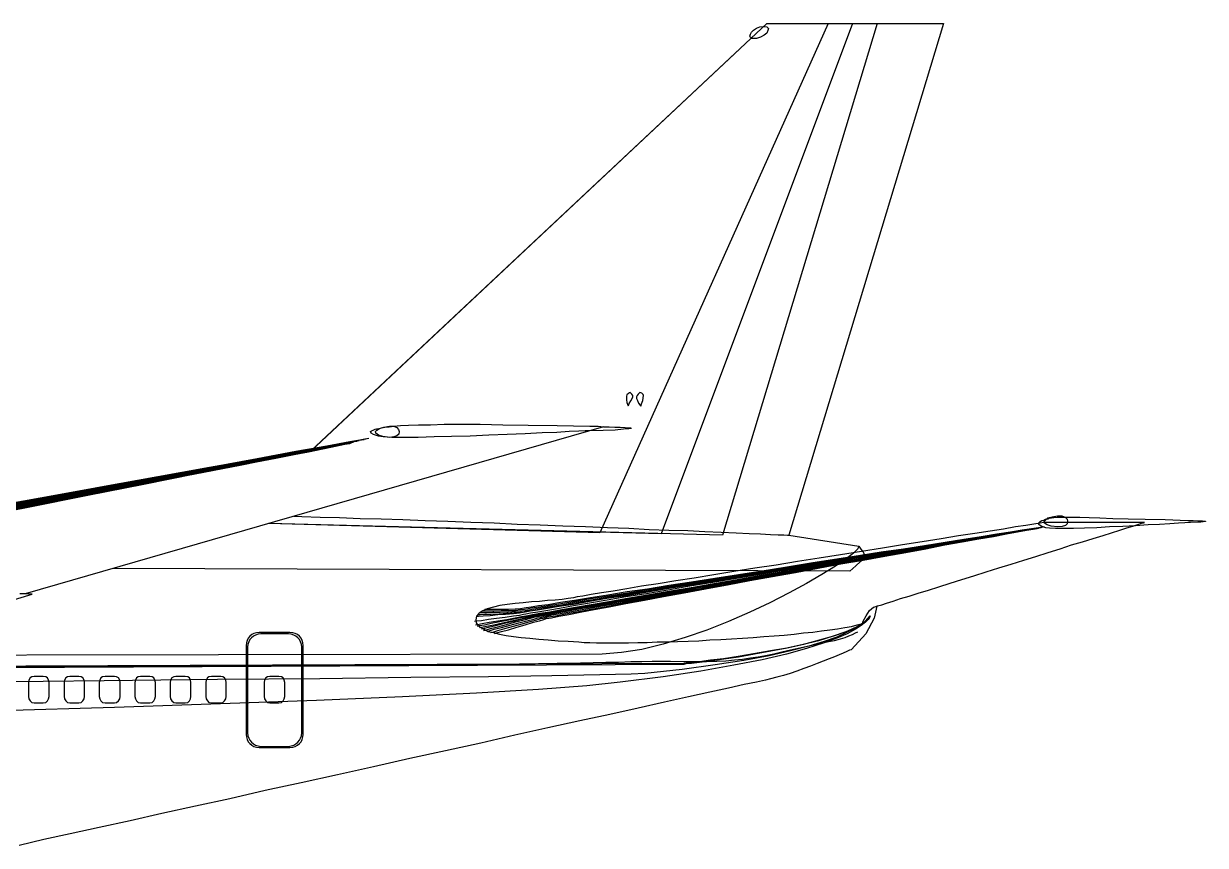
# Model space of a CAD drawing. Extents: x 526 to 2267, y -112 to 246.
# Drawn here: x 1460.9 to 1514.1, y 160.2 to 197.2 of the extents above; entities that cross this region are included whole.
import ezdxf

# ---------------------------------------------------------------- set-up
doc = ezdxf.new("R2010")
doc.units = 0
doc.header["$MEASUREMENT"] = 0
doc.layers.get('0').update_dxf_attribs({"linetype": 'CONTINUOUS'})

msp = doc.modelspace()

# ---------------------------------------------------------------- linework, layer by layer
msp.add_line((1486.982, 179.093), (1460.948, 171.577))
at = {"linetype": 'Continuous'}
for points in [[(1497.096, 197.241), (1486.816, 174.323), (1471.904, 174.74)], [(1498.201, 197.241), (1489.579, 174.267), (1471.909, 174.742)], [(1473.812, 178), (1494.332, 197.241), (1499.307, 197.241), (1492.343, 174.212), (1471.913, 174.743)], [(1473.788, 177.995), (1494.332, 197.241)], [(1473.812, 178), (1494.332, 197.241), (1498.201, 197.241)], [(1473.812, 178), (1494.332, 197.241), (1497.096, 197.241)], [(1494.203, 197.112), (1494.332, 197.094), (1494.406, 197.02), (1494.387, 196.928), (1494.332, 196.818), (1494.222, 196.725), (1494.056, 196.633), (1493.872, 196.578), (1493.669, 196.578), (1493.596, 196.614), (1493.577, 196.67), (1493.596, 196.762), (1493.651, 196.854), (1493.743, 196.946), (1493.872, 197.039), (1494.019, 197.094), (1494.203, 197.112)], [(1494.332, 197.241), (1502.291, 197.241), (1495.327, 174.212), (1498.478, 173.714), (1498.642, 173.481)], [(1488.087, 180.033), (1488.106, 180.052), (1488.142, 180.144), (1488.216, 180.254), (1488.308, 180.42), (1488.308, 180.494), (1488.253, 180.567), (1488.198, 180.623), (1488.179, 180.641), (1488.161, 180.623), (1488.106, 180.586), (1488.032, 180.53), (1488.013, 180.475), (1488.013, 180.401), (1488.013, 180.309), (1488.032, 180.18), (1488.087, 180.033)], [(1488.658, 180.015), (1488.676, 180.052), (1488.695, 180.125), (1488.75, 180.272), (1488.787, 180.494), (1488.768, 180.549), (1488.713, 180.604), (1488.658, 180.623), (1488.621, 180.641), (1488.603, 180.623), (1488.547, 180.567), (1488.492, 180.494), (1488.474, 180.438), (1488.474, 180.364), (1488.511, 180.272), (1488.566, 180.162), (1488.658, 180.015)], [(1476.793, 179.001), (1476.885, 179.02), (1476.995, 179.038), (1477.143, 179.075), (1477.328, 179.093), (1477.549, 179.112), (1477.843, 179.149), (1478.211, 179.167), (1478.654, 179.186), (1479.188, 179.186), (1479.814, 179.204), (1480.57, 179.204), (1481.436, 179.204), (1482.449, 179.186), (1483.591, 179.167), (1484.899, 179.149), (1486.373, 179.112), (1486.428, 179.112), (1486.558, 179.112), (1486.742, 179.112), (1486.982, 179.093), (1487.239, 179.093), (1487.497, 179.075), (1487.736, 179.075), (1487.958, 179.056), (1488.124, 179.038), (1488.216, 179.038), (1488.234, 179.02), (1488.124, 179.001), (1487.884, 178.983), (1487.515, 178.946), (1486.963, 178.927), (1486.244, 178.909), (1486.152, 178.909), (1485.876, 178.891), (1485.434, 178.872), (1484.881, 178.835), (1484.218, 178.817), (1483.462, 178.78), (1482.652, 178.743), (1481.823, 178.707), (1480.975, 178.67), (1480.146, 178.651), (1479.354, 178.633), (1478.636, 178.615), (1477.99, 178.615), (1477.457, 178.615), (1477.069, 178.633), (1476.848, 178.67), (1476.627, 178.743), (1476.517, 178.799), (1476.498, 178.872), (1476.535, 178.909), (1476.609, 178.946), (1476.701, 178.983), (1476.756, 179.001), (1476.793, 179.001)], [(1477.346, 179.112), (1477.53, 179.112), (1477.677, 179.056), (1477.751, 178.964), (1477.788, 178.872), (1477.77, 178.762), (1477.677, 178.688), (1477.549, 178.633), (1477.346, 178.615), (1477.051, 178.651), (1476.848, 178.707), (1476.738, 178.799), (1476.719, 178.872), (1476.774, 178.946), (1476.903, 179.02), (1477.088, 179.075), (1477.346, 179.112)], [(1458.037, 174.986), (1461.022, 175.557), (1463.786, 176.091), (1466.346, 176.588), (1468.631, 177.03), (1470.658, 177.417), (1472.371, 177.748), (1473.753, 178.007), (1474.785, 178.21), (1475.411, 178.338), (1475.632, 178.375)], [(1458.056, 174.949), (1461.022, 175.52), (1463.786, 176.055), (1466.328, 176.551), (1468.631, 176.993), (1470.64, 177.398), (1472.353, 177.73), (1473.735, 177.988), (1474.748, 178.191), (1475.374, 178.32), (1475.595, 178.357)], [(1458.056, 174.912), (1461.004, 175.483), (1463.767, 176.036), (1466.31, 176.533), (1468.594, 176.975), (1470.621, 177.362), (1472.316, 177.711), (1473.698, 177.97), (1474.711, 178.173), (1475.337, 178.302), (1475.558, 178.338)], [(1458.056, 174.894), (1461.004, 175.464), (1463.767, 176.018), (1466.291, 176.514), (1468.576, 176.975), (1470.584, 177.362), (1472.298, 177.693), (1473.661, 177.97), (1474.675, 178.173), (1475.301, 178.302), (1475.522, 178.338)], [(1458.074, 175.059), (1461.059, 175.631), (1463.841, 176.147), (1466.402, 176.643), (1468.705, 177.085), (1470.732, 177.472), (1472.463, 177.785), (1473.845, 178.062), (1474.877, 178.246), (1475.503, 178.375), (1475.724, 178.412)], [(1475.761, 178.412), (1475.54, 178.375), (1474.914, 178.246), (1473.882, 178.062), (1472.482, 177.804), (1470.769, 177.472), (1468.723, 177.104), (1466.42, 176.662), (1463.86, 176.183), (1461.059, 175.668), (1458.074, 175.115)], [(1458.074, 175.023), (1461.059, 175.594), (1463.841, 176.128), (1466.402, 176.606), (1468.705, 177.049), (1470.732, 177.435), (1472.445, 177.767), (1473.827, 178.044), (1474.859, 178.228), (1475.485, 178.357), (1475.706, 178.394)], [(1458.074, 175.004), (1461.041, 175.575), (1463.823, 176.11), (1466.365, 176.606), (1468.668, 177.049), (1470.695, 177.435), (1472.408, 177.767), (1473.79, 178.025), (1474.822, 178.228), (1475.448, 178.357), (1475.669, 178.394)], [(1475.761, 178.412), (1475.54, 178.375), (1474.914, 178.246), (1473.882, 178.062), (1472.482, 177.785), (1470.769, 177.472), (1468.742, 177.085), (1466.42, 176.643), (1463.86, 176.165), (1461.077, 175.631), (1458.093, 175.078)], [(1458.166, 175.151), (1461.151, 175.704), (1463.952, 176.239), (1466.513, 176.717), (1468.834, 177.141), (1470.861, 177.509), (1472.592, 177.841), (1473.992, 178.099), (1475.024, 178.283), (1475.65, 178.412), (1475.872, 178.449)], [(1458.258, 175.188), (1461.244, 175.741), (1464.044, 176.257), (1466.623, 176.736), (1468.926, 177.159), (1470.971, 177.546), (1472.703, 177.859), (1474.103, 178.117), (1475.117, 178.302), (1475.761, 178.43), (1475.983, 178.467)], [(1458.351, 175.243), (1461.336, 175.797), (1464.136, 176.312), (1466.716, 176.773), (1469.036, 177.196), (1471.082, 177.583), (1472.813, 177.896), (1474.195, 178.154), (1475.227, 178.338), (1475.872, 178.467), (1476.093, 178.504)], [(1458.424, 175.262), (1461.428, 175.815), (1464.228, 176.331), (1466.808, 176.809), (1469.129, 177.233), (1471.174, 177.601), (1472.905, 177.914), (1474.305, 178.173), (1475.337, 178.357), (1475.983, 178.486), (1476.204, 178.522)], [(1458.517, 175.317), (1461.52, 175.87), (1464.339, 176.385), (1466.918, 176.846), (1469.239, 177.27), (1471.284, 177.638), (1473.016, 177.951), (1474.416, 178.21), (1475.448, 178.394), (1476.093, 178.522), (1476.314, 178.559)], [(1458.609, 175.354), (1461.612, 175.889), (1464.431, 176.403), (1467.01, 176.865), (1469.35, 177.288), (1471.395, 177.656), (1473.127, 177.988), (1474.527, 178.228), (1475.558, 178.43), (1476.204, 178.541), (1476.425, 178.578)], [(1473.04, 175.068), (1473.403, 175.059), (1474.232, 175.023), (1475.098, 175.004), (1476.02, 174.967), (1476.977, 174.949), (1477.954, 174.912), (1478.949, 174.875), (1479.981, 174.838), (1481.012, 174.802), (1482.062, 174.765), (1483.094, 174.71), (1484.126, 174.673), (1485.157, 174.636), (1486.171, 174.599), (1487.166, 174.562), (1488.124, 174.526), (1489.045, 174.47), (1489.929, 174.433), (1490.777, 174.415), (1491.55, 174.378), (1492.288, 174.341), (1492.95, 174.323), (1493.541, 174.286), (1494.056, 174.267), (1494.498, 174.249), (1494.849, 174.23), (1495.106, 174.23), (1495.272, 174.212), (1495.327, 174.212), (1498.478, 173.714), (1498.441, 173.604), (1498.238, 173.401), (1497.907, 173.144), (1497.428, 172.811), (1496.819, 172.443), (1496.12, 172.038), (1495.346, 171.614), (1494.48, 171.172), (1493.577, 170.748), (1492.619, 170.325), (1491.642, 169.937), (1490.666, 169.606), (1489.671, 169.311), (1488.713, 169.072), (1487.792, 168.924), (1486.926, 168.85), (1435.08, 168.76)], [(1473.04, 175.068), (1473.403, 175.059), (1474.232, 175.023), (1475.098, 175.004), (1476.02, 174.967), (1476.977, 174.949), (1477.954, 174.912), (1478.949, 174.875), (1479.981, 174.838), (1481.012, 174.802), (1482.062, 174.765), (1483.094, 174.71), (1484.126, 174.673), (1485.157, 174.636), (1486.171, 174.599), (1487.166, 174.562), (1488.124, 174.526), (1489.045, 174.47), (1489.929, 174.433), (1490.777, 174.415), (1491.55, 174.378), (1492.288, 174.341), (1492.95, 174.323), (1493.541, 174.286), (1494.056, 174.267), (1494.498, 174.249), (1494.849, 174.23), (1495.106, 174.23), (1495.272, 174.212), (1495.327, 174.212), (1498.478, 173.714), (1498.57, 173.586), (1498.662, 173.494), (1498.699, 173.383), (1498.718, 173.291), (1498.662, 173.181), (1498.551, 173.033), (1498.349, 172.83), (1498.072, 172.59), (1464.885, 172.714)], [(1507.432, 175.078), (1507.616, 175.078), (1507.763, 175.023), (1507.855, 174.931), (1507.874, 174.838), (1507.855, 174.728), (1507.782, 174.654), (1507.634, 174.599), (1507.432, 174.581), (1507.137, 174.618), (1506.953, 174.673), (1506.843, 174.746), (1506.824, 174.82), (1506.879, 174.894), (1506.99, 174.986), (1507.192, 175.041), (1507.432, 175.078)], [(1506.621, 174.544), (1506.547, 174.526), (1506.363, 174.507), (1506.05, 174.452), (1505.626, 174.378), (1505.11, 174.286), (1504.502, 174.193), (1503.802, 174.064), (1503.029, 173.935), (1502.199, 173.807), (1501.297, 173.659), (1500.339, 173.494), (1499.344, 173.328), (1498.312, 173.162), (1497.262, 172.978), (1496.194, 172.793), (1495.125, 172.627), (1494.038, 172.443), (1492.969, 172.259), (1491.901, 172.075), (1490.869, 171.909), (1489.874, 171.743), (1488.916, 171.577), (1487.995, 171.43), (1487.147, 171.282), (1486.355, 171.153), (1485.637, 171.025), (1485.01, 170.914), (1484.476, 170.822), (1484.034, 170.748), (1483.702, 170.693), (1483.481, 170.656), (1483.389, 170.638), (1483.204, 170.601), (1482.928, 170.564), (1482.56, 170.509), (1482.173, 170.454), (1481.804, 170.417), (1481.491, 170.362), (1481.27, 170.343), (1481.178, 170.325)], [(1481.215, 170.177), (1481.307, 170.195), (1481.528, 170.232), (1481.841, 170.288), (1482.228, 170.362), (1482.634, 170.417), (1483.002, 170.491), (1483.297, 170.546), (1483.481, 170.583), (1483.573, 170.601), (1483.794, 170.638), (1484.126, 170.693), (1484.568, 170.767), (1485.102, 170.859), (1485.729, 170.969), (1486.428, 171.098), (1487.221, 171.227), (1488.069, 171.374), (1488.971, 171.522), (1489.929, 171.688), (1490.924, 171.854), (1491.956, 172.038), (1493.006, 172.222), (1494.074, 172.406), (1495.162, 172.59), (1496.23, 172.775), (1497.299, 172.959), (1498.349, 173.125), (1499.362, 173.309), (1500.357, 173.475), (1501.297, 173.641), (1502.199, 173.788), (1503.029, 173.935), (1503.802, 174.064), (1504.502, 174.175), (1505.11, 174.286), (1505.626, 174.378), (1506.031, 174.452), (1506.344, 174.507), (1506.529, 174.526), (1506.603, 174.544)], [(1481.233, 170.398), (1481.252, 170.269), (1481.326, 170.159), (1481.436, 170.066), (1481.602, 169.974), (1481.786, 169.882), (1482.025, 169.827), (1482.301, 169.753), (1482.597, 169.698), (1482.928, 169.643), (1483.278, 169.606), (1483.665, 169.569), (1484.071, 169.532), (1484.494, 169.496), (1484.936, 169.459), (1485.397, 169.44), (1485.876, 169.404), (1486.115, 169.385), (1486.373, 169.385), (1486.668, 169.367), (1487, 169.367), (1487.35, 169.367), (1487.718, 169.367), (1488.106, 169.367), (1488.529, 169.385), (1488.952, 169.385), (1489.395, 169.404), (1489.856, 169.404), (1490.316, 169.422), (1490.795, 169.44), (1491.274, 169.459), (1491.771, 169.496), (1492.269, 169.514), (1492.748, 169.551), (1493.246, 169.569), (1493.725, 169.606), (1494.203, 169.643), (1494.664, 169.68), (1495.125, 169.716), (1495.567, 169.753), (1495.991, 169.809), (1496.414, 169.845), (1496.801, 169.901), (1497.17, 169.956), (1497.52, 169.993), (1497.851, 170.048), (1498.146, 170.103), (1498.404, 170.177), (1498.644, 170.232), (1498.681, 170.343), (1498.81, 170.583), (1498.957, 170.822), (1499.141, 170.969), (1499.196, 170.988), (1499.325, 171.025), (1499.509, 171.08), (1499.73, 171.153), (1500.026, 171.246), (1500.357, 171.356), (1500.744, 171.467), (1501.149, 171.596), (1501.61, 171.743), (1502.089, 171.891), (1502.586, 172.057), (1503.121, 172.222), (1503.655, 172.388), (1504.208, 172.554), (1504.779, 172.738), (1505.332, 172.904), (1505.903, 173.088), (1506.455, 173.254), (1507.008, 173.438), (1507.542, 173.604), (1508.058, 173.77), (1508.556, 173.917), (1509.034, 174.064), (1509.477, 174.193), (1509.864, 174.323), (1510.232, 174.433), (1510.545, 174.544), (1510.822, 174.618), (1511.043, 174.691), (1511.209, 174.746), (1511.301, 174.765), (1511.338, 174.783), (1506.861, 174.783), (1506.806, 174.783), (1506.64, 174.746), (1506.363, 174.71), (1505.995, 174.654), (1505.534, 174.581), (1505, 174.489), (1504.392, 174.396), (1503.71, 174.286), (1502.973, 174.175), (1502.181, 174.046), (1501.334, 173.917), (1500.449, 173.77), (1499.546, 173.622), (1498.607, 173.475), (1497.649, 173.328), (1496.691, 173.181), (1495.714, 173.033), (1494.757, 172.867), (1493.798, 172.719), (1492.858, 172.572), (1491.956, 172.425), (1491.072, 172.277), (1490.242, 172.149), (1489.45, 172.02), (1488.695, 171.909), (1488.032, 171.799), (1487.423, 171.688), (1486.889, 171.614), (1486.428, 171.54), (1486.06, 171.467), (1485.802, 171.43), (1485.637, 171.393), (1485.397, 171.356), (1485.12, 171.319), (1484.807, 171.282), (1484.457, 171.264), (1484.108, 171.227), (1483.739, 171.209), (1483.37, 171.172), (1483.002, 171.135), (1482.652, 171.098), (1482.32, 171.043), (1482.025, 170.969), (1481.749, 170.896), (1481.547, 170.804), (1481.381, 170.693), (1481.27, 170.564), (1481.233, 170.398)], [(1506.621, 174.544), (1506.547, 174.526), (1506.363, 174.507), (1506.05, 174.452), (1505.626, 174.378), (1505.11, 174.304), (1504.502, 174.193), (1503.802, 174.083), (1503.029, 173.954), (1502.199, 173.825), (1501.297, 173.678), (1500.339, 173.512), (1499.344, 173.346), (1498.312, 173.181), (1497.262, 173.015), (1496.194, 172.83), (1495.106, 172.664), (1494.038, 172.48), (1492.95, 172.296), (1491.901, 172.13), (1490.869, 171.965), (1489.856, 171.799), (1488.897, 171.633), (1487.995, 171.485), (1487.129, 171.356), (1486.355, 171.227), (1485.637, 171.098), (1484.991, 171.006), (1484.457, 170.914), (1484.015, 170.841), (1483.683, 170.785), (1483.462, 170.748), (1483.37, 170.73), (1483.204, 170.693), (1482.928, 170.675), (1482.578, 170.638), (1482.228, 170.62), (1481.878, 170.583), (1481.565, 170.564), (1481.362, 170.546), (1481.289, 170.546)], [(1481.307, 170.122), (1481.399, 170.14), (1481.62, 170.177), (1481.933, 170.251), (1482.32, 170.325), (1482.726, 170.398), (1483.094, 170.472), (1483.407, 170.528), (1483.591, 170.564), (1483.683, 170.583), (1483.905, 170.62), (1484.236, 170.675), (1484.66, 170.748), (1485.194, 170.859), (1485.821, 170.951), (1486.539, 171.08), (1487.313, 171.209), (1488.161, 171.356), (1489.063, 171.522), (1490.003, 171.688), (1490.998, 171.854), (1492.03, 172.038), (1493.079, 172.222), (1494.13, 172.388), (1495.217, 172.59), (1496.286, 172.775), (1497.336, 172.941), (1498.385, 173.125), (1499.399, 173.309), (1500.376, 173.475), (1501.334, 173.641), (1502.218, 173.788), (1503.047, 173.935), (1503.821, 174.064), (1504.502, 174.175), (1505.11, 174.286), (1505.626, 174.378), (1506.05, 174.452), (1506.344, 174.507), (1506.529, 174.526), (1506.603, 174.544)], [(1481.362, 170.638), (1481.436, 170.638), (1481.639, 170.656), (1481.933, 170.656), (1482.283, 170.675), (1482.634, 170.693), (1482.965, 170.73), (1483.241, 170.748), (1483.425, 170.767), (1483.517, 170.785), (1483.739, 170.822), (1484.071, 170.877), (1484.513, 170.951), (1485.047, 171.043), (1485.673, 171.135), (1486.392, 171.264), (1487.184, 171.393), (1488.032, 171.522), (1488.952, 171.688), (1489.911, 171.836), (1490.906, 172.001), (1491.937, 172.167), (1493.006, 172.333), (1494.074, 172.517), (1495.162, 172.701), (1496.249, 172.867), (1497.317, 173.051), (1498.367, 173.217), (1499.399, 173.383), (1500.394, 173.549), (1501.352, 173.696), (1502.236, 173.843), (1503.084, 173.972), (1503.857, 174.101), (1504.558, 174.212), (1505.165, 174.323), (1505.682, 174.396), (1506.105, 174.47), (1506.418, 174.526), (1506.603, 174.544), (1506.677, 174.562)], [(1481.399, 170.048), (1481.491, 170.066), (1481.712, 170.122), (1482.044, 170.177), (1482.431, 170.269), (1482.836, 170.362), (1483.204, 170.435), (1483.499, 170.509), (1483.702, 170.546), (1483.794, 170.564), (1484.015, 170.601), (1484.329, 170.656), (1484.77, 170.73), (1485.305, 170.841), (1485.931, 170.951), (1486.632, 171.061), (1487.405, 171.209), (1488.253, 171.356), (1489.137, 171.503), (1490.095, 171.67), (1491.072, 171.836), (1492.104, 172.02), (1493.135, 172.204), (1494.203, 172.388), (1495.272, 172.572), (1496.322, 172.756), (1497.391, 172.941), (1498.422, 173.125), (1499.436, 173.291), (1500.412, 173.475), (1501.352, 173.622), (1502.236, 173.788), (1503.065, 173.935), (1503.821, 174.064), (1504.521, 174.175), (1505.11, 174.286), (1505.626, 174.378), (1506.05, 174.452), (1506.344, 174.507), (1506.529, 174.526), (1506.603, 174.544)], [(1481.436, 170.73), (1481.51, 170.73), (1481.712, 170.73), (1482.007, 170.748), (1482.338, 170.748), (1482.689, 170.767), (1483.02, 170.785), (1483.297, 170.804), (1483.462, 170.822), (1483.554, 170.841), (1483.775, 170.877), (1484.108, 170.933), (1484.549, 171.006), (1485.083, 171.08), (1485.71, 171.19), (1486.428, 171.301), (1487.221, 171.43), (1488.069, 171.577), (1488.989, 171.725), (1489.948, 171.872), (1490.961, 172.038), (1491.993, 172.204), (1493.042, 172.37), (1494.13, 172.554), (1495.217, 172.719), (1496.286, 172.904), (1497.354, 173.07), (1498.422, 173.236), (1499.454, 173.401), (1500.449, 173.567), (1501.389, 173.714), (1502.291, 173.862), (1503.139, 174.009), (1503.913, 174.12), (1504.613, 174.23), (1505.221, 174.341), (1505.737, 174.415), (1506.16, 174.489), (1506.473, 174.544), (1506.658, 174.562), (1506.732, 174.581)], [(1481.491, 169.993), (1481.583, 170.011), (1481.804, 170.066), (1482.136, 170.14), (1482.523, 170.251), (1482.928, 170.343), (1483.297, 170.435), (1483.61, 170.509), (1483.794, 170.546), (1483.886, 170.564), (1484.108, 170.601), (1484.439, 170.656), (1484.862, 170.73), (1485.397, 170.822), (1486.005, 170.933), (1486.705, 171.061), (1487.479, 171.19), (1488.326, 171.338), (1489.211, 171.503), (1490.168, 171.67), (1491.145, 171.836), (1492.159, 172.02), (1493.19, 172.204), (1494.24, 172.388), (1495.309, 172.572), (1496.359, 172.756), (1497.41, 172.941), (1498.441, 173.125), (1499.454, 173.291), (1500.431, 173.457), (1501.371, 173.622), (1502.236, 173.788), (1503.065, 173.935), (1503.821, 174.064), (1504.502, 174.175), (1505.11, 174.286), (1505.626, 174.378), (1506.031, 174.452), (1506.326, 174.507), (1506.51, 174.526), (1506.584, 174.544)], [(1481.528, 170.804), (1481.602, 170.804), (1481.786, 170.804), (1482.044, 170.804), (1482.375, 170.822), (1482.689, 170.822), (1483.002, 170.841), (1483.26, 170.859), (1483.425, 170.877), (1483.517, 170.896), (1483.739, 170.933), (1484.071, 170.988), (1484.513, 171.043), (1485.065, 171.135), (1485.692, 171.246), (1486.41, 171.356), (1487.202, 171.485), (1488.069, 171.614), (1488.971, 171.762), (1489.948, 171.909), (1490.943, 172.075), (1491.993, 172.241), (1493.042, 172.406), (1494.13, 172.572), (1495.217, 172.756), (1496.304, 172.922), (1497.373, 173.088), (1498.441, 173.254), (1499.473, 173.42), (1500.468, 173.586), (1501.426, 173.733), (1502.328, 173.88), (1503.158, 174.009), (1503.95, 174.138), (1504.65, 174.249), (1505.258, 174.341), (1505.774, 174.415), (1506.197, 174.489), (1506.51, 174.544), (1506.695, 174.562), (1506.769, 174.581)], [(1481.583, 169.919), (1481.675, 169.937), (1481.896, 170.011), (1482.228, 170.085), (1482.615, 170.195), (1483.02, 170.306), (1483.407, 170.398), (1483.702, 170.472), (1483.905, 170.528), (1483.997, 170.546), (1484.218, 170.583), (1484.531, 170.638), (1484.973, 170.73), (1485.489, 170.822), (1486.115, 170.933), (1486.816, 171.043), (1487.589, 171.19), (1488.419, 171.338), (1489.303, 171.485), (1490.242, 171.651), (1491.219, 171.836), (1492.232, 172.001), (1493.264, 172.185), (1494.314, 172.37), (1495.364, 172.572), (1496.414, 172.756), (1497.465, 172.941), (1498.496, 173.107), (1499.491, 173.291), (1500.468, 173.457), (1501.389, 173.622), (1502.273, 173.788), (1503.084, 173.935), (1503.839, 174.064), (1504.521, 174.175), (1505.11, 174.286), (1505.626, 174.378), (1506.031, 174.452), (1506.326, 174.507), (1506.529, 174.526), (1506.584, 174.544)], [(1481.639, 170.877), (1481.694, 170.877), (1481.878, 170.877), (1482.117, 170.877), (1482.412, 170.877), (1482.707, 170.877), (1483.002, 170.896), (1483.241, 170.914), (1483.407, 170.933), (1483.499, 170.951), (1483.72, 170.988), (1484.052, 171.043), (1484.494, 171.098), (1485.047, 171.19), (1485.673, 171.282), (1486.392, 171.411), (1487.184, 171.522), (1488.05, 171.67), (1488.971, 171.799), (1489.929, 171.965), (1490.943, 172.112), (1491.993, 172.277), (1493.061, 172.443), (1494.13, 172.609), (1495.235, 172.793), (1496.322, 172.959), (1497.391, 173.125), (1498.459, 173.291), (1499.491, 173.457), (1500.486, 173.604), (1501.444, 173.751), (1502.365, 173.899), (1503.213, 174.027), (1503.987, 174.156), (1504.687, 174.267), (1505.313, 174.36), (1505.829, 174.452), (1506.252, 174.507), (1506.566, 174.562), (1506.75, 174.581), (1506.824, 174.599)], [(1481.749, 169.882), (1481.841, 169.901), (1482.062, 169.974), (1482.394, 170.048), (1482.781, 170.159), (1483.168, 170.269), (1483.536, 170.362), (1483.849, 170.435), (1484.034, 170.491), (1484.126, 170.509), (1484.347, 170.546), (1484.678, 170.62), (1485.12, 170.693), (1485.637, 170.785), (1486.263, 170.914), (1486.945, 171.025), (1487.718, 171.172), (1488.547, 171.319), (1489.432, 171.485), (1490.371, 171.651), (1491.348, 171.817), (1492.343, 172.001), (1493.375, 172.185), (1494.406, 172.37), (1495.456, 172.554), (1496.507, 172.738), (1497.538, 172.922), (1498.551, 173.107), (1499.546, 173.291), (1500.504, 173.457), (1501.426, 173.622), (1502.31, 173.788), (1503.121, 173.917), (1503.857, 174.064), (1504.539, 174.175), (1505.129, 174.286), (1505.626, 174.378), (1506.031, 174.452), (1506.326, 174.507), (1506.529, 174.526), (1506.584, 174.544)], [(1481.915, 169.827), (1482.007, 169.845), (1482.228, 169.919), (1482.541, 170.011), (1482.928, 170.122), (1483.315, 170.214), (1483.683, 170.325), (1483.979, 170.398), (1484.163, 170.454), (1484.273, 170.472), (1484.494, 170.528), (1484.826, 170.583), (1485.268, 170.675), (1485.784, 170.767), (1486.41, 170.877), (1487.11, 171.006), (1487.866, 171.153), (1488.695, 171.301), (1489.579, 171.467), (1490.5, 171.633), (1491.458, 171.799), (1492.453, 171.983), (1493.467, 172.167), (1494.498, 172.351), (1495.548, 172.554), (1496.58, 172.738), (1497.612, 172.922), (1498.625, 173.107), (1499.601, 173.273), (1500.56, 173.438), (1501.463, 173.604), (1502.328, 173.77), (1503.139, 173.917), (1503.876, 174.046), (1504.539, 174.156), (1505.129, 174.267), (1505.626, 174.36), (1506.031, 174.433), (1506.326, 174.489), (1506.51, 174.507), (1506.566, 174.526)], [(1482.08, 169.79), (1482.173, 169.809), (1482.394, 169.882), (1482.707, 169.956), (1483.076, 170.066), (1483.462, 170.177), (1483.831, 170.288), (1484.108, 170.362), (1484.292, 170.417), (1484.402, 170.454), (1484.641, 170.491), (1484.973, 170.564), (1485.416, 170.638), (1485.931, 170.748), (1486.558, 170.859), (1487.239, 170.988), (1487.995, 171.135), (1488.824, 171.282), (1489.69, 171.448), (1490.611, 171.614), (1491.569, 171.799), (1492.564, 171.983), (1493.577, 172.167), (1494.59, 172.351), (1495.622, 172.535), (1496.654, 172.719), (1497.667, 172.922), (1498.681, 173.088), (1499.657, 173.273), (1500.597, 173.438), (1501.5, 173.604), (1502.346, 173.77), (1503.139, 173.917), (1503.876, 174.046), (1504.539, 174.156), (1505.129, 174.267), (1505.608, 174.36), (1506.013, 174.433), (1506.308, 174.489), (1506.492, 174.507), (1506.547, 174.526)], [(1506.916, 174.931), (1506.99, 174.949), (1507.063, 174.986), (1507.155, 174.986), (1507.266, 175.004), (1507.413, 175.023), (1507.579, 175.023), (1507.8, 175.023), (1508.095, 175.023), (1508.427, 175.023), (1508.85, 175.004), (1509.33, 174.986), (1509.919, 174.967), (1510.601, 174.949), (1511.374, 174.931), (1512.277, 174.912), (1513.291, 174.875), (1513.364, 174.875), (1513.53, 174.875), (1513.751, 174.857), (1513.954, 174.857), (1514.083, 174.838), (1514.083, 174.82), (1513.88, 174.802), (1513.42, 174.783), (1513.346, 174.783), (1513.161, 174.765), (1512.867, 174.746), (1512.48, 174.728), (1512.019, 174.691), (1511.503, 174.673), (1510.933, 174.636), (1510.361, 174.599), (1509.772, 174.581), (1509.2, 174.544), (1508.648, 174.526), (1508.151, 174.507), (1507.689, 174.507), (1507.34, 174.507), (1507.063, 174.526), (1506.898, 174.544), (1506.695, 174.618), (1506.584, 174.691), (1506.584, 174.765), (1506.64, 174.82), (1506.713, 174.875), (1506.806, 174.894), (1506.879, 174.931), (1506.916, 174.931)], [(1451.055, 168.482), (1461.262, 171.559), (1461.225, 171.559), (1461.114, 171.559), (1460.948, 171.577), (1460.709, 171.577)], [(1499.292, 171.016), (1499.178, 170.472), (1498.791, 169.772), (1498.146, 169.072), (1498.128, 169.054), (1498.054, 169.035), (1497.943, 168.98), (1497.778, 168.906), (1497.594, 168.832), (1497.391, 168.74), (1497.151, 168.648), (1496.875, 168.537), (1496.599, 168.427), (1496.304, 168.316), (1496.009, 168.206), (1495.695, 168.095), (1495.383, 167.985), (1495.088, 167.893), (1494.793, 167.819), (1494.498, 167.746), (1494.277, 167.69), (1493.872, 167.598), (1493.319, 167.487), (1492.619, 167.321), (1491.771, 167.137), (1490.814, 166.935), (1489.727, 166.695), (1488.547, 166.419), (1487.276, 166.142), (1485.913, 165.847), (1484.476, 165.534), (1482.984, 165.203), (1481.455, 164.853), (1479.87, 164.502), (1478.267, 164.153), (1476.627, 163.784), (1475.006, 163.415), (1473.367, 163.065), (1471.745, 162.716), (1470.16, 162.347), (1468.613, 162.015), (1467.102, 161.684), (1465.665, 161.352), (1464.283, 161.058), (1462.975, 160.762), (1461.778, 160.504), (1460.672, 160.247)], [(1435.008, 168.221), (1490.611, 168.445), (1490.703, 168.464), (1490.943, 168.482), (1491.311, 168.519), (1491.808, 168.592), (1492.38, 168.666), (1493.042, 168.758), (1493.743, 168.887), (1494.498, 169.017), (1495.235, 169.146), (1495.972, 169.311), (1496.672, 169.477), (1497.336, 169.68), (1497.907, 169.882), (1498.385, 170.085), (1498.755, 170.325), (1498.975, 170.564), (1498.957, 170.546), (1498.939, 170.491), (1498.847, 170.398), (1498.736, 170.288), (1498.533, 170.159), (1498.275, 169.993), (1497.925, 169.827), (1497.483, 169.624), (1496.912, 169.422), (1496.23, 169.219), (1495.401, 168.998), (1494.443, 168.777), (1493.301, 168.574), (1492.011, 168.372), (1490.519, 168.169), (1488.842, 167.985), (1488.234, 167.948), (1486.816, 167.93), (1484.66, 167.874), (1481.804, 167.838), (1478.303, 167.801), (1474.213, 167.746), (1469.608, 167.709), (1464.504, 167.653), (1458.996, 167.598)], [(1444.105, 168.175), (1490.611, 168.408), (1490.703, 168.427), (1490.943, 168.445), (1491.311, 168.5), (1491.808, 168.556), (1492.398, 168.648), (1493.061, 168.74), (1493.78, 168.869), (1494.517, 168.998), (1495.254, 169.146), (1496.009, 169.311), (1496.709, 169.496), (1497.354, 169.68), (1497.925, 169.882), (1498.404, 170.103), (1498.773, 170.343), (1498.994, 170.583), (1498.994, 170.564), (1498.957, 170.509), (1498.902, 170.417), (1498.773, 170.288), (1498.588, 170.14), (1498.33, 169.974), (1497.962, 169.772), (1497.483, 169.569), (1496.875, 169.348), (1496.12, 169.109), (1495.217, 168.85), (1494.13, 168.592), (1492.858, 168.353), (1491.366, 168.095), (1489.671, 167.838), (1487.736, 167.598), (1486.226, 167.432), (1484.052, 167.266), (1481.27, 167.1), (1477.935, 166.935), (1474.066, 166.769), (1469.737, 166.622), (1464.965, 166.456), (1459.825, 166.308)], [(1473.459, 167.063), (1473.459, 169.238), (1473.44, 169.367), (1473.422, 169.477), (1473.367, 169.569), (1473.293, 169.661), (1473.2, 169.735), (1473.108, 169.79), (1472.997, 169.809), (1472.868, 169.827), (1471.487, 169.827), (1471.358, 169.809), (1471.247, 169.79), (1471.155, 169.735), (1471.063, 169.661), (1470.99, 169.569), (1470.934, 169.477), (1470.916, 169.367), (1470.898, 169.238), (1470.898, 167.063)], [(1473.403, 167.063), (1473.403, 169.183), (1473.385, 169.293), (1473.348, 169.404), (1473.293, 169.514), (1473.219, 169.588), (1473.127, 169.661), (1473.034, 169.716), (1472.924, 169.753), (1472.795, 169.772), (1471.56, 169.772), (1471.432, 169.753), (1471.321, 169.716), (1471.229, 169.661), (1471.137, 169.588), (1471.063, 169.514), (1471.008, 169.404), (1470.971, 169.293), (1470.953, 169.183), (1470.953, 167.027)], [(1483.517, 168.408), (1483.591, 168.408), (1483.775, 168.408), (1484.052, 168.427), (1484.439, 168.427), (1484.899, 168.445), (1485.397, 168.445), (1485.95, 168.464), (1486.521, 168.482), (1487.092, 168.5), (1487.663, 168.5), (1488.216, 168.519), (1488.713, 168.519), (1489.174, 168.537), (1489.543, 168.537), (1489.819, 168.537), (1490.003, 168.537), (1490.593, 168.519), (1491.145, 168.519), (1491.624, 168.519), (1492.085, 168.537), (1492.49, 168.556), (1492.877, 168.592), (1493.246, 168.629), (1493.596, 168.685), (1493.946, 168.74), (1494.277, 168.795), (1494.646, 168.869), (1495.014, 168.961), (1495.401, 169.054), (1495.825, 169.146), (1496.286, 169.238), (1496.783, 169.348), (1497.114, 169.422), (1497.391, 169.477), (1497.649, 169.551), (1497.87, 169.606), (1498.036, 169.68), (1498.201, 169.735), (1498.33, 169.809), (1498.441, 169.864)], [(1444.092, 168.229), (1483.868, 168.39)], [(1461.759, 166.658), (1461.87, 166.677), (1461.943, 166.75), (1461.999, 166.843), (1462.017, 166.953), (1462.017, 167.579), (1461.999, 167.69), (1461.943, 167.782), (1461.87, 167.838), (1461.759, 167.856), (1461.354, 167.856), (1461.244, 167.838), (1461.17, 167.782), (1461.114, 167.69), (1461.096, 167.579), (1461.096, 166.953), (1461.114, 166.843), (1461.17, 166.75), (1461.244, 166.677), (1461.354, 166.658), (1461.759, 166.658)], [(1463.362, 166.658), (1463.472, 166.677), (1463.546, 166.75), (1463.601, 166.843), (1463.62, 166.953), (1463.62, 167.579), (1463.601, 167.69), (1463.546, 167.782), (1463.472, 167.838), (1463.362, 167.856), (1462.957, 167.856), (1462.846, 167.838), (1462.773, 167.782), (1462.718, 167.69), (1462.699, 167.579), (1462.699, 166.953), (1462.718, 166.843), (1462.773, 166.75), (1462.846, 166.677), (1462.957, 166.658), (1463.362, 166.658)], [(1464.965, 166.658), (1465.057, 166.677), (1465.149, 166.75), (1465.205, 166.843), (1465.223, 166.953), (1465.223, 167.579), (1465.205, 167.69), (1465.149, 167.782), (1465.057, 167.838), (1464.965, 167.856), (1464.541, 167.856), (1464.431, 167.838), (1464.357, 167.782), (1464.302, 167.69), (1464.283, 167.579), (1464.283, 166.953), (1464.302, 166.843), (1464.357, 166.75), (1464.431, 166.677), (1464.541, 166.658), (1464.965, 166.658)], [(1466.55, 166.658), (1466.66, 166.677), (1466.734, 166.75), (1466.789, 166.843), (1466.808, 166.953), (1466.808, 167.579), (1466.789, 167.69), (1466.734, 167.782), (1466.66, 167.838), (1466.55, 167.856), (1466.144, 167.856), (1466.033, 167.838), (1465.96, 167.782), (1465.905, 167.69), (1465.886, 167.579), (1465.886, 166.953), (1465.905, 166.843), (1465.96, 166.75), (1466.033, 166.677), (1466.144, 166.658), (1466.55, 166.658)], [(1468.153, 166.658), (1468.263, 166.677), (1468.337, 166.75), (1468.392, 166.843), (1468.41, 166.953), (1468.41, 167.579), (1468.392, 167.69), (1468.337, 167.782), (1468.263, 167.838), (1468.153, 167.856), (1467.728, 167.856), (1467.636, 167.838), (1467.544, 167.782), (1467.489, 167.69), (1467.47, 167.579), (1467.47, 166.953), (1467.489, 166.843), (1467.544, 166.75), (1467.636, 166.677), (1467.728, 166.658), (1468.153, 166.658)], [(1469.755, 166.658), (1469.847, 166.677), (1469.921, 166.75), (1469.976, 166.843), (1469.995, 166.953), (1469.995, 167.579), (1469.976, 167.69), (1469.921, 167.782), (1469.847, 167.838), (1469.755, 167.856), (1469.332, 167.856), (1469.221, 167.838), (1469.147, 167.782), (1469.092, 167.69), (1469.073, 167.579), (1469.073, 166.953), (1469.092, 166.843), (1469.147, 166.75), (1469.221, 166.677), (1469.332, 166.658), (1469.755, 166.658)], [(1472.371, 166.658), (1472.482, 166.677), (1472.556, 166.75), (1472.611, 166.843), (1472.629, 166.953), (1472.629, 167.579), (1472.611, 167.69), (1472.556, 167.782), (1472.482, 167.838), (1472.371, 167.856), (1471.966, 167.856), (1471.856, 167.838), (1471.782, 167.782), (1471.726, 167.69), (1471.708, 167.579), (1471.708, 166.953), (1471.726, 166.843), (1471.782, 166.75), (1471.856, 166.677), (1471.966, 166.658), (1472.371, 166.658)], [(1470.898, 167.063), (1470.898, 165.24), (1470.916, 165.129), (1470.934, 165.019), (1470.99, 164.908), (1471.063, 164.834), (1471.155, 164.76), (1471.247, 164.705), (1471.358, 164.668), (1471.487, 164.65), (1472.868, 164.65), (1472.997, 164.668), (1473.108, 164.705), (1473.2, 164.76), (1473.293, 164.834), (1473.367, 164.908), (1473.422, 165.019), (1473.44, 165.129), (1473.459, 165.24), (1473.459, 167.063)], [(1470.953, 167.027), (1470.953, 165.314), (1470.971, 165.185), (1471.008, 165.074), (1471.063, 164.982), (1471.137, 164.889), (1471.229, 164.816), (1471.321, 164.76), (1471.432, 164.723), (1471.56, 164.705), (1472.795, 164.705), (1472.924, 164.723), (1473.034, 164.76), (1473.127, 164.816), (1473.219, 164.889), (1473.293, 164.982), (1473.348, 165.074), (1473.385, 165.185), (1473.403, 165.314), (1473.403, 167.063)]]:
    msp.add_lwpolyline(points, dxfattribs=at)

doc.saveas('drawing.dxf')
